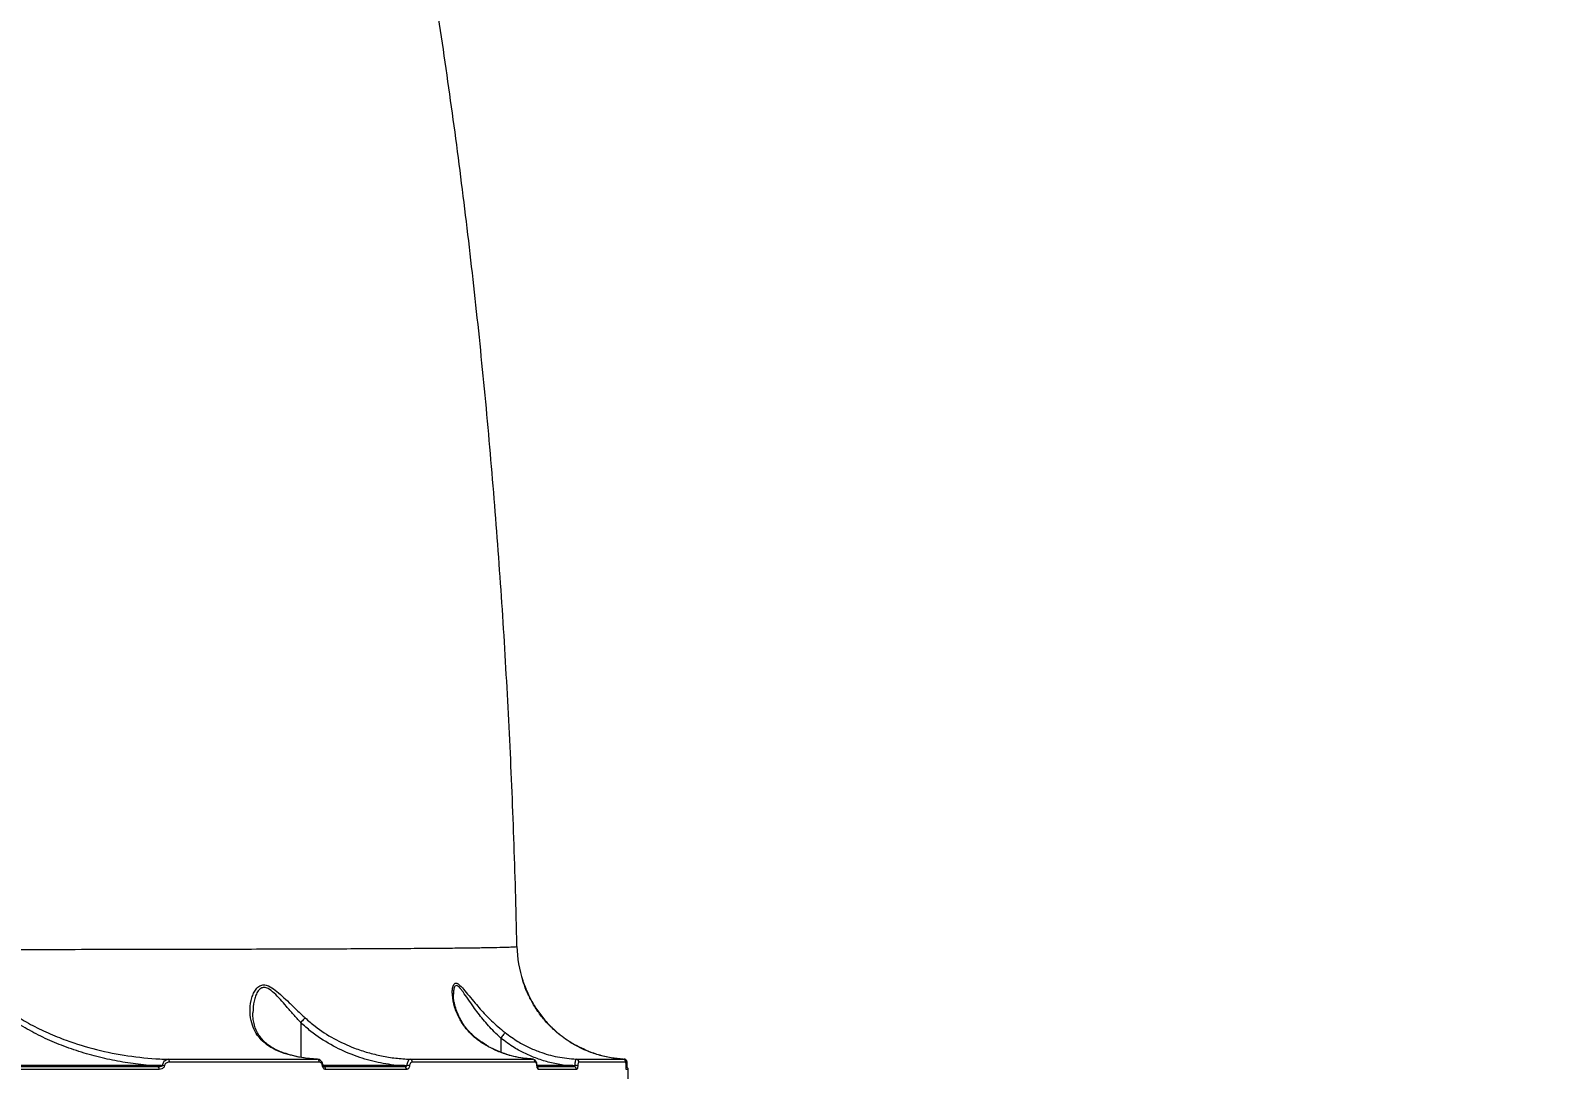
# Model space of a CAD drawing. Header units: millimetres. Extents: x -6901 to 7060, y -7557 to 6158.
# Drawn here: x -789 to -261, y 373 to 733 of the extents above; entities that cross this region are included whole.
import ezdxf

# ---------------------------------------------------------------- set-up
doc = ezdxf.new("R2010")
doc.units = ezdxf.units.MM
for name, color, linetype in [('DIKOM_ОБЪЕКТ', 7, 'Continuous'), ('DIKOM_РАЗМЕР_ЗОНА', 7, 'Continuous'), ('DIKOM_РАЗМЕР_ОБЪЕКТА', 7, 'Continuous')]:
    doc.layers.add(name, color=color, linetype=linetype)
doc.styles.add('style1', font='arial.ttf', dxfattribs={"width": 0.8})
doc.dimstyles.new('1-50', dxfattribs={"dimtxt": 300, "dimasz": 200, "dimexe": 100, "dimexo": 0, "dimgap": 100, "dimtad": 1, "dimtxsty": 'style1', "dimcen": 200, "dimclrd": 7, "dimclre": 7, "dimclrt": 7, "dimadec": 1, "dimazin": 2, "dimtfac": 1, "dimtmove": 0, "dimatfit": 2, "dimfxl": 0, "dimlwd": 25, "dimlwe": 18, "dimarcsym": 0})

# ---------------------------------------------------------------- blocks, each defined once
blk = doc.blocks.new('*D2')
at = {"layer": 'Defpoints', "color": 0, "transparency": 16777216}
for p in [(-1102.73, 4151.17), (-5819.23, -4492.42), (4721.24, -4492.42)]:
    blk.add_point(p, dxfattribs=at)
at = {"layer": 'DIKOM_РАЗМЕР_ОБЪЕКТА', "color": 7, "lineweight": 18, "transparency": 16777216}
for p, q in [((-1102.73, 4151.17), (-5919.23, 4151.17)), ((4721.24, -4492.42), (-5919.23, -4492.42))]:
    blk.add_line(p, q, dxfattribs=at)
at = {"layer": 'DIKOM_РАЗМЕР_ОБЪЕКТА', "color": 7, "lineweight": 25, "transparency": 16777216}
blk.add_line((-5819.23, 3951.17), (-5819.23, -4292.42), dxfattribs=at)
at = {"layer": 'DIKOM_РАЗМЕР_ОБЪЕКТА', "color": 7, "transparency": 16777216}
for points in [[(-5852.56, 3951.17), (-5785.89, 3951.17), (-5819.23, 4151.17)], [(-5852.56, -4292.42), (-5785.89, -4292.42), (-5819.23, -4492.42)]]:
    blk.add_solid(points, dxfattribs=at)
at = {"layer": 'DIKOM_РАЗМЕР_ОБЪЕКТА', "color": 7, "transparency": 16777216, "insert": (-6072.4, -170.63), "char_height": 300, "attachment_point": 5, "rotation": 90, "style": 'style1'}
blk.add_mtext('8650', dxfattribs=at)
blk = doc.blocks.new('*D3')
at = {"layer": 'Defpoints', "color": 0, "transparency": 16777216}
for p in [(-1553.27, 6158.28), (-6450.85, -6312.94), (5659.92, -6312.94)]:
    blk.add_point(p, dxfattribs=at)
at = {"layer": 'DIKOM_РАЗМЕР_ЗОНА', "color": 7, "lineweight": 18, "transparency": 16777216}
for p, q in [((-1553.27, 6158.28), (-6550.85, 6158.28)), ((5659.92, -6312.94), (-6550.85, -6312.94))]:
    blk.add_line(p, q, dxfattribs=at)
at = {"layer": 'DIKOM_РАЗМЕР_ЗОНА', "color": 7, "lineweight": 25, "transparency": 16777216}
blk.add_line((-6450.85, 5958.28), (-6450.85, -6112.94), dxfattribs=at)
at = {"layer": 'DIKOM_РАЗМЕР_ЗОНА', "color": 7, "transparency": 16777216}
for points in [[(-6484.18, 5958.28), (-6417.52, 5958.28), (-6450.85, 6158.28)], [(-6484.18, -6112.94), (-6417.52, -6112.94), (-6450.85, -6312.94)]]:
    blk.add_solid(points, dxfattribs=at)
at = {"layer": 'DIKOM_РАЗМЕР_ЗОНА', "color": 7, "transparency": 16777216, "insert": (-6704.02, -77.33), "char_height": 300, "attachment_point": 5, "rotation": 90, "style": 'style1'}
blk.add_mtext('12500', dxfattribs=at)

msp = doc.modelspace()

# ---------------------------------------------------------------- linework, layer by layer
at = {"layer": 'DIKOM_ОБЪЕКТ', "color": 7, "linetype": 'Continuous', "lineweight": 15}
for p, q in [((-618.939, 404.195), (-618.845, 403.915)), ((-695.832, 389.437), (-695.832, 377.372)), ((-626.54, 384.007), (-626.54, 379.18)), ((-690.069, 376.752), (-690.847, 376.786)), ((-615.438, 376.784), (-615.985, 376.826)), ((-797.928, 374.675), (-749.407, 374.675)), ((-688.063, 374.675), (-663.555, 374.675)), ((-613.945, 374.675), (-604.964, 374.675))]:
    msp.add_line(p, q, dxfattribs=at)
at = {"layer": 'DIKOM_ОБЪЕКТ', "color": 7, "linetype": 'Continuous', "lineweight": 15, "flags": 128}
for points in [[(-745.509, 374.175), (-745.39, 374.156), (-745.276, 374.1), (-745.171, 374.009), (-745.078, 373.886), (-745.002, 373.737), (-744.945, 373.566), (-744.909, 373.38), (-744.896, 373.187)], [(-614, 374.458), (-613.943, 374.488), (-613.927, 374.514)], [(-583.019, 373.181), (-583.039, 373.376), (-583.087, 373.537)]]:
    msp.add_lwpolyline(points, dxfattribs=at)
at = {"layer": 'DIKOM_ОБЪЕКТ', "color": 7, "linetype": 'Continuous', "lineweight": 15}
for centre, radius, start, end in [((-580.935, 416.675), 39.999, 181.21491, 198.59969), ((-742.136, 375.863), 0.899, 351.32417, 70.90146), ((-690.309, 375.824), 0.912, 354.03196, 77.61709), ((-658.08, 375.797), 0.932, 355.93605, 81.00266), ((-615.55, 375.761), 0.968, 358.54763, 84.67309), ((-600.414, 375.749), 0.982, 359.46325, 85.75735), ((-584.219, 375.744), 0.999, 0.35556, 86.64652), ((-761.768, 374.551), 12.362, 358.26063, 0.57828), ((-744.538, 368.329), 6.343, 76.16824, 81.89077), ((-688.323, 374.814), 0.368, 273.67943, 316.7128), ((-688.119, 373.287), 0.899, 353.54589, 80.82088), ((-676.04, 374.551), 12.485, 358.27547, 0.57027), ((-660.079, 373.26), 0.92, 355.34894, 83.74815), ((-659.273, 369.801), 4.816, 76.32445, 86.23442), ((-614.449, 373.187), 1.025, 359.85642, 49.42502), ((-617.352, 374.55), 12.389, 358.26658, 0.57916), ((-601.265, 373.197), 0.979, 359.24231, 88.73686), ((-600.76, 371.434), 3.171, 73.35187, 90.93408), ((-583.061, 374.021), 0.561, 52.33612, 94.53222), ((-583.356, 373.175), 1, 0.874, 75.26044)]:
    msp.add_arc(centre, radius, start, end, dxfattribs=at)
for points, knots in [([(-620.938, 415.827), (-621.028, 420.006), (-621.247, 430.255), (-621.737, 446.554), (-622.391, 464.725), (-623.174, 482.875), (-624.079, 501.002), (-625.109, 519.102), (-626.264, 537.174), (-627.544, 555.213), (-628.95, 573.218), (-630.481, 591.184), (-632.14, 609.111), (-633.925, 626.994), (-635.839, 644.833), (-637.882, 662.624), (-640.055, 680.365), (-642.36, 698.054), (-644.796, 715.689), (-647.367, 733.269), (-650.07, 750.794), (-652.921, 768.251), (-655.156, 781.463), (-656.487, 788.811), (-656.776, 790.404)], [0, 0, 0, 0, 0.0324188, 0.079507, 0.1266194, 0.173762, 0.220941, 0.2681627, 0.3154334, 0.3627597, 0.4101482, 0.4576061, 0.5051405, 0.5527588, 0.6004687, 0.6482784, 0.6961962, 0.7442309, 0.7923917, 0.8406882, 0.8891305, 0.9377292, 0.9864954, 1, 1, 1, 1]), ([(-815.993, 414.777), (-809.899, 414.782), (-797.706, 414.79), (-780.203, 414.807), (-763.176, 414.828), (-746.762, 414.854), (-731.019, 414.884), (-716.297, 414.919), (-702.623, 414.957), (-689.998, 415), (-678.218, 415.048), (-667.361, 415.101), (-657.487, 415.16), (-648.812, 415.224), (-641.338, 415.293), (-635.039, 415.366), (-629.817, 415.447), (-625.728, 415.534), (-622.852, 415.629), (-621.176, 415.726), (-621.05, 415.794), (-620.992, 415.825)], [0, 0, 0, 0, 0.0522292, 0.1044983, 0.1567275, 0.2104749, 0.2642658, 0.3180133, 0.3702453, 0.4225174, 0.4747493, 0.5284972, 0.5822887, 0.6360369, 0.6883067, 0.7406168, 0.792887, 0.8466711, 0.9004989, 0.9542831, 1, 1, 1, 1]), ([(-701.722, 378.826), (-701.829, 378.862), (-702.79, 379.182), (-704.541, 379.889), (-706.768, 381.124), (-708.714, 382.607), (-710.569, 384.563), (-712.112, 387.064), (-713.201, 390.342), (-713.523, 394.088), (-713.03, 397.338), (-712.168, 399.648), (-711.3, 401.138), (-710.126, 402.241), (-708.619, 402.617), (-706.782, 402.144), (-704.641, 400.721), (-702.266, 398.643), (-699.768, 396.262), (-697.123, 393.692), (-695.245, 391.931), (-694.3, 391.045)], [0, 0, 0, 0, 0.0056294, 0.0501956, 0.0960207, 0.1433421, 0.191779, 0.2623053, 0.3349963, 0.4257402, 0.5191887, 0.5587288, 0.5987854, 0.6438236, 0.6799341, 0.7160752, 0.769128, 0.8232015, 0.8784528, 0.9388515, 1, 1, 1, 1]), ([(-631.752, 381.585), (-632.53, 382.068), (-634.103, 383.044), (-636.519, 385.043), (-638.892, 387.612), (-641.089, 391.025), (-642.67, 394.903), (-643.291, 398.19), (-643.338, 400.435), (-643.178, 401.882), (-642.74, 402.957), (-641.954, 403.211), (-640.876, 402.625), (-639.4, 401.046), (-637.526, 398.733), (-635.048, 395.699), (-631.807, 392.051), (-628.258, 388.594), (-625.856, 386.635), (-625.008, 385.943)], [0, 0, 0, 0, 0.0443359, 0.0895879, 0.1599533, 0.2324665, 0.3224975, 0.4152108, 0.4503611, 0.4859281, 0.5329427, 0.5664258, 0.599806, 0.6530983, 0.7102646, 0.7686669, 0.8578766, 0.9497898, 1, 1, 1, 1]), ([(-626.532, 384.032), (-626.535, 384.035), (-627.321, 384.753), (-629.476, 386.838), (-632.707, 390.483), (-635.632, 394.324), (-637.872, 397.58), (-639.292, 399.645), (-640.331, 401.029), (-641.084, 401.871), (-641.83, 402.372), (-642.523, 402.09), (-642.853, 400.914), (-642.962, 399.849), (-642.938, 399.294), (-642.936, 399.248)], [0, 0, 0, 0, 0.0002955, 0.0935796, 0.2631899, 0.4329738, 0.5391173, 0.6449775, 0.691772, 0.7384071, 0.7942209, 0.8497161, 0.93055, 0.9942727, 1, 1, 1, 1]), ([(-607.129, 386.042), (-608.226, 387.048), (-610.448, 389.085), (-613.19, 392.481), (-615.519, 396.068), (-617.182, 399.385), (-618.138, 401.78), (-618.624, 403.17), (-618.888, 404.004), (-618.909, 404.088), (-618.919, 404.127)], [0, 0, 0, 0, 0.1596742, 0.3236468, 0.4979557, 0.675777, 0.8064773, 0.8728682, 0.9411358, 1, 1, 1, 1]), ([(-618.734, 403.583), (-618.732, 403.58), (-618.682, 403.428), (-618.418, 402.661), (-617.791, 400.991), (-616.541, 398.125), (-614.438, 394.418), (-611.688, 390.661), (-608.744, 387.473), (-606.53, 385.676), (-605.678, 384.985)], [0, 0, 0, 0, 0.0016387, 0.0686008, 0.1371459, 0.3187097, 0.5053721, 0.6907167, 0.8809295, 1, 1, 1, 1]), ([(-801.1, 396.864), (-800.916, 396.703), (-799.047, 395.065), (-795.253, 392.208), (-789.463, 388.724), (-783.38, 385.767), (-775.773, 382.734), (-766.56, 379.917), (-755.709, 377.761), (-747.418, 376.905), (-742.791, 376.746), (-741.842, 376.713)], [0, 0, 0, 0, 0.0115185, 0.1169981, 0.2229803, 0.3292411, 0.4351022, 0.6083263, 0.7820039, 0.9552825, 1, 1, 1, 1]), ([(-695.828, 389.447), (-695.829, 389.448), (-696.67, 390.371), (-698.345, 392.24), (-700.68, 394.937), (-702.897, 397.47), (-704.971, 399.664), (-706.867, 401.216), (-708.501, 401.742), (-709.821, 401.325), (-710.803, 400.141), (-711.511, 398.571), (-712.209, 396.154), (-712.318, 394.168), (-712.394, 392.783)], [0, 0, 0, 0, 0.0001455, 0.1099006, 0.2208067, 0.3171391, 0.4149445, 0.5046164, 0.5632394, 0.6216856, 0.6973113, 0.7666571, 0.8371938, 1, 1, 1, 1]), ([(-631.506, 381.682), (-631.685, 381.779), (-632.57, 382.26), (-634.022, 383.248), (-635.823, 384.644), (-637.409, 386.159), (-638.777, 387.811), (-640.021, 389.656), (-641.107, 391.689), (-641.985, 393.866), (-642.568, 395.939), (-642.867, 397.674), (-642.967, 398.739), (-642.947, 399.165), (-642.944, 399.247)], [0, 0, 0, 0, 0.0222337, 0.1099349, 0.1998753, 0.2905954, 0.3812093, 0.4787111, 0.5879152, 0.7015116, 0.8196451, 0.9075035, 0.9822343, 1, 1, 1, 1]), ([(-749.407, 374.675), (-751.813, 374.951), (-756.624, 375.502), (-763.797, 376.925), (-770.909, 378.789), (-777.79, 381.121), (-784.37, 383.877), (-790.658, 387.129), (-796.749, 390.916), (-800.417, 394.052), (-802.249, 395.619)], [0, 0, 0, 0, 0.1257439, 0.2514875, 0.3794603, 0.5074221, 0.628559, 0.7496658, 0.8748948, 1, 1, 1, 1]), ([(-701.508, 378.848), (-701.801, 378.942), (-702.742, 379.244), (-704.199, 379.898), (-705.867, 380.799), (-707.371, 381.845), (-708.674, 383.013), (-709.839, 384.371), (-710.833, 385.916), (-711.625, 387.66), (-712.159, 389.555), (-712.427, 391.283), (-712.397, 392.372), (-712.386, 392.78)], [0, 0, 0, 0, 0.0369326, 0.1184957, 0.2035165, 0.2912704, 0.3812819, 0.4747742, 0.5797907, 0.6900127, 0.8059981, 0.9274199, 1, 1, 1, 1]), ([(-695.832, 389.437), (-695.832, 389.438), (-695.831, 389.441), (-695.83, 389.445), (-695.829, 389.446), (-695.828, 389.447)], [0, 0, 0, 0, 0.4508286, 0.8208079, 1, 1, 1, 1]), ([(-663.555, 374.675), (-666.004, 375.073), (-670.938, 375.875), (-678.286, 378.254), (-685.521, 381.642), (-691.443, 385.499), (-694.664, 388.389), (-695.832, 389.437)], [0, 0, 0, 0, 0.2061845, 0.4154248, 0.640106, 0.8695988, 1, 1, 1, 1]), ([(-694.3, 391.045), (-694.316, 391.028), (-694.431, 390.91), (-694.724, 390.605), (-695.247, 390.058), (-695.634, 389.651), (-695.828, 389.447)], [0, 0, 0, 0, 0.0544843, 0.3767161, 0.6883796, 1, 1, 1, 1]), ([(-694.3, 391.045), (-693.171, 390.057), (-690.094, 387.364), (-684.39, 383.728), (-678.154, 380.852), (-672.567, 378.994), (-667.802, 377.832), (-662.916, 377.023), (-659.595, 376.82), (-657.935, 376.718)], [0, 0, 0, 0, 0.1128021, 0.3073765, 0.5062351, 0.6280297, 0.7498297, 0.8749149, 1, 1, 1, 1]), ([(-625.008, 385.943), (-625.012, 385.939), (-625.05, 385.891), (-625.193, 385.713), (-625.542, 385.276), (-626.007, 384.692), (-626.357, 384.252), (-626.532, 384.032)], [0, 0, 0, 0, 0.0262602, 0.2631093, 0.5087493, 0.7543715, 1, 1, 1, 1]), ([(-625.008, 385.943), (-623.553, 384.875), (-620.989, 382.993), (-616.946, 380.849), (-612.415, 378.95), (-606.873, 377.339), (-602.535, 376.934), (-600.341, 376.729)], [0, 0, 0, 0, 0.202263, 0.3564052, 0.5119923, 0.7532487, 1, 1, 1, 1]), ([(-584.161, 376.741), (-585.542, 376.867), (-588.408, 377.126), (-592.7, 378.136), (-597.391, 379.809), (-602.338, 382.308), (-605.52, 384.788), (-607.129, 386.042)], [0, 0, 0, 0, 0.1665413, 0.3455482, 0.5267567, 0.7607818, 1, 1, 1, 1]), ([(-631.752, 381.585), (-631.736, 381.586), (-631.681, 381.588), (-631.64, 381.565), (-631.61, 381.548)], [0, 0, 0, 0, 0.2882876, 1, 1, 1, 1]), ([(-615.461, 376.724), (-615.511, 376.727), (-616.885, 376.801), (-619.589, 377.106), (-623.641, 378.033), (-627.754, 379.458), (-630.413, 380.873), (-631.752, 381.585)], [0, 0, 0, 0, 0.0088973, 0.2417823, 0.4772771, 0.7368253, 1, 1, 1, 1]), ([(-615.985, 376.826), (-616.617, 376.864), (-618.371, 376.972), (-621.217, 377.496), (-624.493, 378.358), (-627.67, 379.559), (-630.044, 380.641), (-631.3, 381.413), (-631.586, 381.589)], [0, 0, 0, 0, 0.116143, 0.3220215, 0.5282936, 0.7342715, 0.9395232, 1, 1, 1, 1]), ([(-626.54, 384.007), (-626.539, 384.012), (-626.539, 384.02), (-626.535, 384.028), (-626.533, 384.032), (-626.532, 384.032)], [0, 0, 0, 0, 0.5056479, 0.9174811, 1, 1, 1, 1]), ([(-604.964, 374.675), (-606.484, 374.947), (-609.541, 375.493), (-613.899, 376.864), (-618.03, 378.605), (-622.296, 380.876), (-625.009, 382.878), (-626.54, 384.007)], [0, 0, 0, 0, 0.1948114, 0.3916452, 0.5750676, 0.7602138, 1, 1, 1, 1]), ([(-604.662, 384.244), (-603.87, 383.673), (-602.693, 382.825), (-601.419, 382.093), (-601.002, 381.853)], [0, 0, 0, 0, 0.6728339, 1, 1, 1, 1]), ([(-601.002, 381.853), (-598.854, 380.779), (-595.317, 379.011), (-589.981, 377.546), (-586.367, 376.943), (-584.265, 376.789), (-583.728, 376.749)], [0, 0, 0, 0, 0.3957837, 0.6516328, 0.9109952, 1, 1, 1, 1]), ([(-743.644, 374.609), (-743.637, 374.66), (-743.608, 374.9), (-743.49, 375.357), (-743.212, 375.921), (-742.739, 376.445), (-742.251, 376.683), (-741.925, 376.707), (-741.842, 376.713)], [0, 0, 0, 0, 0.039851, 0.1864967, 0.371502, 0.5854981, 0.8948721, 1, 1, 1, 1]), ([(-741.247, 375.727), (-741.572, 375.693), (-742.055, 375.641), (-742.599, 375.28), (-742.875, 374.948), (-742.991, 374.666), (-743.017, 374.519), (-743.022, 374.488)], [0, 0, 0, 0, 0.4455854, 0.6623194, 0.836479, 0.9657323, 1, 1, 1, 1]), ([(-741.842, 376.713), (-737.258, 376.713), (-728.089, 376.713), (-714.93, 376.714), (-702.185, 376.715), (-694.137, 376.715), (-690.114, 376.715)], [0, 0, 0, 0, 0.249097, 0.4981924, 0.7490968, 1, 1, 1, 1]), ([(-689.402, 375.729), (-693.405, 375.729), (-701.412, 375.729), (-714.149, 375.728), (-727.364, 375.728), (-736.62, 375.727), (-741.247, 375.727)], [0, 0, 0, 0, 0.249097, 0.4981942, 0.7490969, 1, 1, 1, 1]), ([(-701.722, 378.826), (-701.705, 378.831), (-701.634, 378.853), (-701.577, 378.827), (-701.534, 378.807)], [0, 0, 0, 0, 0.2330462, 1, 1, 1, 1]), ([(-690.114, 376.715), (-691.913, 376.85), (-695.847, 377.143), (-699.655, 378.234), (-701.722, 378.826)], [0, 0, 0, 0, 0.4574473, 1, 1, 1, 1]), ([(-690.847, 376.786), (-691.21, 376.799), (-692.781, 376.853), (-695.536, 377.275), (-698.744, 377.935), (-700.707, 378.587), (-701.519, 378.857)], [0, 0, 0, 0, 0.1002223, 0.4333668, 0.7659042, 1, 1, 1, 1]), ([(-688.061, 374.561), (-688.063, 374.589), (-688.084, 374.91), (-688.3, 375.508), (-688.774, 376.181), (-689.424, 376.63), (-689.907, 376.687), (-690.144, 376.715)], [0, 0, 0, 0, 0.0240765, 0.2765731, 0.5396909, 0.7746247, 1, 1, 1, 1]), ([(-688.3, 374.447), (-688.332, 374.607), (-688.397, 374.928), (-688.624, 375.323), (-688.925, 375.61), (-689.202, 375.72), (-689.364, 375.728), (-689.402, 375.729)], [0, 0, 0, 0, 0.2210954, 0.4418441, 0.6744974, 0.9251348, 1, 1, 1, 1]), ([(-658.957, 374.607), (-658.927, 374.871), (-658.869, 375.389), (-658.654, 376.049), (-658.364, 376.536), (-658.104, 376.705), (-657.958, 376.716), (-657.935, 376.718)], [0, 0, 0, 0, 0.2233882, 0.4376624, 0.6849417, 0.9488453, 1, 1, 1, 1]), ([(-657.151, 375.731), (-657.297, 375.706), (-657.554, 375.663), (-657.858, 375.347), (-658.062, 374.956), (-658.11, 374.64), (-658.135, 374.48)], [0, 0, 0, 0, 0.3292666, 0.579768, 0.7885938, 1, 1, 1, 1]), ([(-657.935, 376.718), (-653.837, 376.718), (-645.642, 376.719), (-634.57, 376.721), (-624.344, 376.723), (-618.422, 376.724), (-615.461, 376.724)], [0, 0, 0, 0, 0.2485932, 0.4971898, 0.7485953, 1, 1, 1, 1]), ([(-614.583, 375.736), (-617.516, 375.736), (-623.383, 375.735), (-633.575, 375.734), (-644.695, 375.732), (-652.999, 375.732), (-657.151, 375.731)], [0, 0, 0, 0, 0.2485943, 0.4971903, 0.7485961, 1, 1, 1, 1]), ([(-613.93, 374.514), (-613.932, 374.552), (-613.945, 374.876), (-614.076, 375.491), (-614.36, 376.128), (-614.81, 376.542), (-615.194, 376.725), (-615.423, 376.707), (-615.486, 376.702)], [0, 0, 0, 0, 0.034399, 0.2973035, 0.5938553, 0.7719902, 0.9369703, 1, 1, 1, 1]), ([(-614, 374.458), (-614.017, 374.623), (-614.053, 374.953), (-614.181, 375.36), (-614.349, 375.64), (-614.492, 375.731), (-614.57, 375.736), (-614.583, 375.736)], [0, 0, 0, 0, 0.2376757, 0.4754908, 0.7137382, 0.951987, 1, 1, 1, 1]), ([(-600.812, 374.605), (-600.81, 374.639), (-600.796, 374.947), (-600.748, 375.519), (-600.637, 376.18), (-600.495, 376.637), (-600.392, 376.698), (-600.341, 376.729)], [0, 0, 0, 0, 0.0300161, 0.2639475, 0.5066417, 0.7544459, 1, 1, 1, 1]), ([(-600.341, 376.729), (-598.503, 376.73), (-594.827, 376.731), (-590.531, 376.734), (-587.166, 376.737), (-585.16, 376.739), (-584.414, 376.741), (-584.161, 376.741)], [0, 0, 0, 0, 0.2203104, 0.4406215, 0.6630832, 0.8855453, 1, 1, 1, 1]), ([(-599.431, 375.74), (-599.482, 375.723), (-599.583, 375.689), (-599.714, 375.418), (-599.809, 375.022), (-599.844, 374.678), (-599.851, 374.493), (-599.852, 374.472)], [0, 0, 0, 0, 0.2486902, 0.4975527, 0.738946, 0.9703215, 1, 1, 1, 1]), ([(-583.22, 375.75), (-583.474, 375.75), (-584.216, 375.748), (-586.206, 375.746), (-589.551, 375.744), (-593.854, 375.742), (-597.572, 375.741), (-599.431, 375.74)], [0, 0, 0, 0, 0.1144537, 0.3347644, 0.555075, 0.7775385, 1, 1, 1, 1]), ([(-583.116, 374.484), (-583.116, 374.511), (-583.119, 374.732), (-583.132, 375.136), (-583.164, 375.588), (-583.193, 375.833), (-583.261, 376.08), (-583.367, 376.295), (-583.551, 376.517), (-583.736, 376.615), (-583.836, 376.668)], [0, 0, 0, 0, 0.0270475, 0.223889, 0.4311983, 0.6280078, 0.7080139, 0.7880732, 0.8864845, 1, 1, 1, 1]), ([(-582.72, 374.572), (-582.721, 374.679), (-582.725, 374.986), (-582.742, 375.428), (-582.762, 375.712), (-582.789, 375.903), (-582.829, 376.063), (-582.914, 376.259), (-583.073, 376.472), (-583.327, 376.654), (-583.566, 376.753), (-583.706, 376.742), (-583.727, 376.74)], [0, 0, 0, 0, 0.0998435, 0.2874677, 0.4903788, 0.5642679, 0.6239579, 0.6892896, 0.7716026, 0.8698161, 0.9802757, 1, 1, 1, 1]), ([(-583.117, 374.477), (-583.121, 374.636), (-583.127, 374.954), (-583.149, 375.349), (-583.177, 375.631), (-583.202, 375.74), (-583.216, 375.748), (-583.22, 375.75)], [0, 0, 0, 0, 0.2256544, 0.451334, 0.6801657, 0.9175882, 1, 1, 1, 1]), ([(-797.152, 374.175), (-792.684, 374.175), (-783.748, 374.175), (-770.698, 374.175), (-757.897, 374.175), (-749.638, 374.175), (-745.509, 374.175)], [0, 0, 0, 0, 0.2493133, 0.4986283, 0.7493149, 1, 1, 1, 1]), ([(-744.896, 373.187), (-745.423, 373.187), (-748.06, 373.187), (-754.989, 373.187), (-765.878, 373.187), (-780.421, 373.187), (-790.851, 373.187), (-796.662, 373.187)], [0, 0, 0, 0, 0.0321651, 0.1608346, 0.4183959, 0.6759555, 1, 1, 1, 1]), ([(-749.407, 374.675), (-749.074, 374.67), (-747.407, 374.645), (-745.486, 374.623), (-743.898, 374.611), (-743.644, 374.609)], [0, 0, 0, 0, 0.1734989, 0.8675051, 1, 1, 1, 1]), ([(-745.509, 374.175), (-745.177, 374.186), (-744.693, 374.202), (-744.12, 374.325), (-743.843, 374.427), (-743.712, 374.519), (-743.664, 374.57), (-743.65, 374.598), (-743.644, 374.609)], [0, 0, 0, 0, 0.5066013, 0.7402851, 0.8952897, 0.9534717, 0.981117, 1, 1, 1, 1]), ([(-743.022, 374.488), (-743.028, 374.455), (-743.055, 374.302), (-743.177, 374.009), (-743.47, 373.658), (-744.045, 373.279), (-744.556, 373.224), (-744.896, 373.187)], [0, 0, 0, 0, 0.0349325, 0.1620307, 0.3362689, 0.5591378, 1, 1, 1, 1]), ([(-687.225, 373.186), (-687.261, 373.188), (-687.418, 373.195), (-687.686, 373.301), (-687.981, 373.581), (-688.204, 373.971), (-688.268, 374.288), (-688.3, 374.447)], [0, 0, 0, 0, 0.0733334, 0.3225464, 0.5550121, 0.777385, 1, 1, 1, 1]), ([(-687.891, 374.161), (-687.895, 374.162), (-687.901, 374.166), (-687.966, 374.253), (-688.023, 374.392), (-688.06, 374.553), (-688.063, 374.663), (-688.064, 374.707)], [0, 0, 0, 0, 0.2518567, 0.4775806, 0.6698797, 0.8668588, 1, 1, 1, 1]), ([(-687.976, 374.175), (-683.077, 374.175), (-673.267, 374.175), (-664.412, 374.175), (-659.979, 374.175)], [0, 0, 0, 0, 0.4992712, 1, 1, 1, 1]), ([(-659.162, 373.186), (-659.547, 373.186), (-661.473, 373.186), (-666.897, 373.186), (-675.711, 373.186), (-683.385, 373.186), (-687.225, 373.186)], [0, 0, 0, 0, 0.044142, 0.2207217, 0.6100147, 1, 1, 1, 1]), ([(-663.555, 374.675), (-663.222, 374.669), (-661.689, 374.637), (-660.157, 374.62), (-658.957, 374.607)], [0, 0, 0, 0, 0.2174607, 1, 1, 1, 1]), ([(-659.979, 374.175), (-659.835, 374.183), (-659.585, 374.196), (-659.271, 374.295), (-659.083, 374.411), (-658.988, 374.519), (-658.966, 374.581), (-658.957, 374.607)], [0, 0, 0, 0, 0.3755972, 0.6516884, 0.8444294, 0.9349363, 1, 1, 1, 1]), ([(-658.135, 374.48), (-658.161, 374.313), (-658.214, 373.981), (-658.432, 373.573), (-658.734, 373.278), (-658.999, 373.189), (-659.145, 373.186), (-659.162, 373.186)], [0, 0, 0, 0, 0.2147553, 0.4259698, 0.6817476, 0.9641599, 1, 1, 1, 1]), ([(-613.424, 373.184), (-613.438, 373.185), (-613.514, 373.19), (-613.655, 373.281), (-613.82, 373.56), (-613.947, 373.965), (-613.982, 374.293), (-614, 374.458)], [0, 0, 0, 0, 0.048916, 0.2870492, 0.5249562, 0.7625159, 1, 1, 1, 1]), ([(-613.805, 373.934), (-613.805, 373.933), (-613.803, 373.93), (-613.83, 373.985), (-613.868, 374.111), (-613.907, 374.293), (-613.919, 374.445), (-613.924, 374.517)], [0, 0, 0, 0, 0.1021861, 0.2900503, 0.5061673, 0.7648554, 1, 1, 1, 1]), ([(-613.878, 374.175), (-611.644, 374.175), (-607.008, 374.175), (-603.211, 374.175), (-601.244, 374.175)], [0, 0, 0, 0, 0.4819558, 1, 1, 1, 1]), ([(-600.286, 373.184), (-600.48, 373.184), (-601.448, 373.184), (-603.946, 373.184), (-608.013, 373.184), (-611.62, 373.184), (-613.424, 373.184)], [0, 0, 0, 0, 0.0507678, 0.253852, 0.6266952, 1, 1, 1, 1]), ([(-604.964, 374.675), (-604.63, 374.667), (-603.247, 374.635), (-601.863, 374.618), (-600.812, 374.605)], [0, 0, 0, 0, 0.2408323, 1, 1, 1, 1]), ([(-601.244, 374.175), (-601.192, 374.181), (-601.091, 374.192), (-600.957, 374.28), (-600.864, 374.405), (-600.823, 374.523), (-600.814, 374.586), (-600.812, 374.605)], [0, 0, 0, 0, 0.273615, 0.5342647, 0.768812, 0.9341077, 1, 1, 1, 1]), ([(-599.852, 374.472), (-599.864, 374.287), (-599.889, 373.929), (-599.994, 373.513), (-600.129, 373.236), (-600.234, 373.201), (-600.286, 373.184)], [0, 0, 0, 0, 0.2592169, 0.502178, 0.7511458, 1, 1, 1, 1]), ([(-583.063, 373.438), (-583.063, 373.438), (-583.063, 373.437), (-583.072, 373.498), (-583.085, 373.655), (-583.102, 373.956), (-583.115, 374.351), (-583.117, 374.63), (-583.118, 374.748)], [0, 0, 0, 0, 0.0442248, 0.1545003, 0.3180972, 0.54686, 0.8079167, 1, 1, 1, 1]), ([(-583.019, 373.181), (-583.023, 373.183), (-583.036, 373.191), (-583.059, 373.305), (-583.086, 373.593), (-583.107, 373.994), (-583.114, 374.316), (-583.117, 374.477)], [0, 0, 0, 0, 0.0825905, 0.3217058, 0.5513045, 0.7756127, 1, 1, 1, 1]), ([(-582.418, 373.181), (-582.409, 373.181), (-582.386, 373.181), (-582.776, 373.181), (-583.019, 373.181)], [0, 0, 0, 0, 0.377745, 1, 1, 1, 1]), ([(-582.706, 373.917), (-582.708, 373.997), (-582.714, 374.163), (-582.716, 374.367), (-582.717, 374.474)], [0, 0, 0, 0, 0.477462, 1, 1, 1, 1]), ([(-582.322, 359.676), (-582.321, 361.868), (-582.32, 366.37), (-582.354, 370.871), (-582.371, 373.181)], [0, 0, 0, 0, 0.4868572, 1, 1, 1, 1])]:
    msp.add_open_spline(points, degree=3, knots=knots, dxfattribs=at)

# ---------------------------------------------------------------- dimensions: what is measured, and where the dimension line sits
at = {"layer": 'DIKOM_РАЗМЕР_ЗОНА'}
dim = msp.add_linear_dim(base=(-6450.85, -6312.937), p1=(-1553.272, 6158.285), p2=(5659.925, -6312.937), angle=90, text='12500', dimstyle='1-50', dxfattribs=at)
dim.commit()
dim.dimension.update_dxf_attribs({"geometry": '*D3', "text_midpoint": (-6450.85, -77.326), "dimtype": 160})
at = {"layer": 'DIKOM_РАЗМЕР_ОБЪЕКТА'}
dim = msp.add_linear_dim(base=(-5819.225, -4492.425), p1=(-1102.732, 4151.169), p2=(4721.24, -4492.425), angle=90, text='8650', dimstyle='1-50', dxfattribs=at)
dim.commit()
dim.dimension.update_dxf_attribs({"geometry": '*D2', "text_midpoint": (-5819.225, -170.628), "dimtype": 160})

doc.saveas('drawing.dxf')
